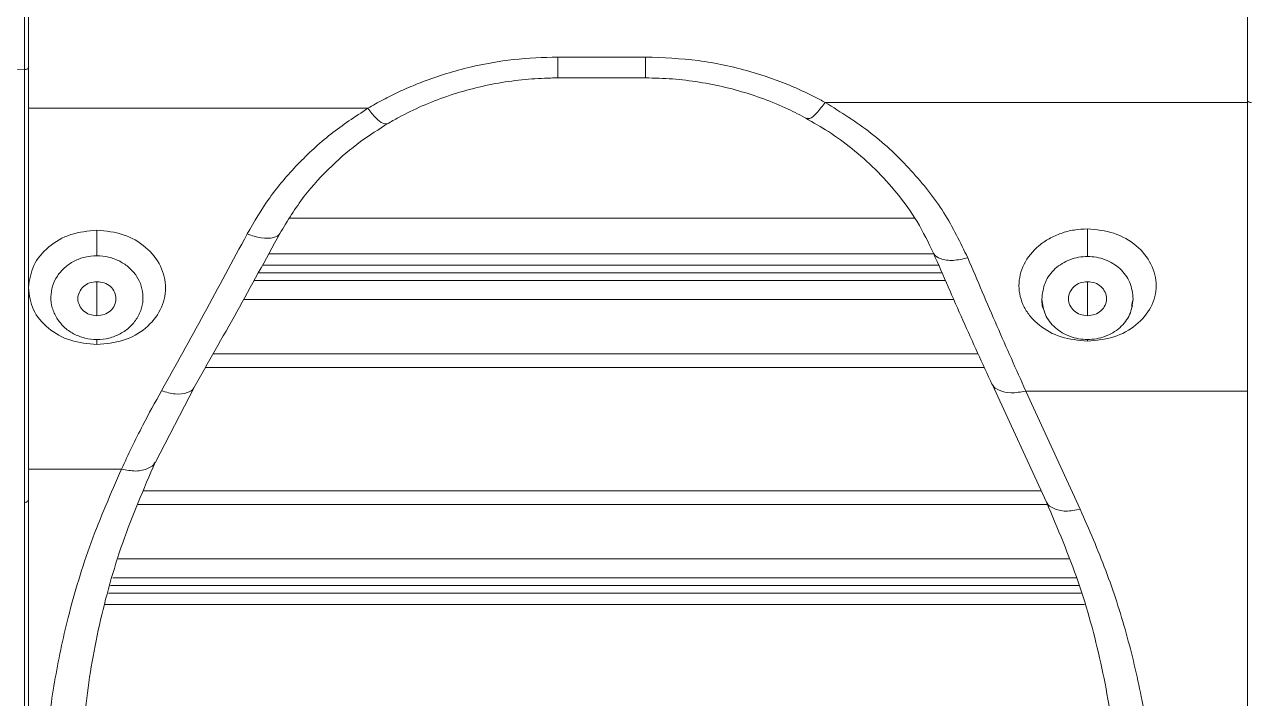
# Model space of a CAD drawing. Header units: millimetres. Extents: x 169 to 14583, y -399 to 10804.
# Drawn here: x 7046.8 to 7207.3, y 5565.7 to 5654.1 of the extents above; entities that cross this region are included whole.
import ezdxf

# ---------------------------------------------------------------- set-up
doc = ezdxf.new("R2010")
doc.units = ezdxf.units.MM
doc.header["$LTSCALE"] = 35

msp = doc.modelspace()

# ---------------------------------------------------------------- linework, layer by layer
at = {"color": 7, "linetype": 'Continuous', "lineweight": 18}
for p, q in [((7046.766, 5848.851), (7046.766, 5648.18)), ((7047.279, 5848.845), (7047.279, 5643.09)), ((7207.279, 5848.845), (7207.279, 5643.866)), ((7116.761, 5649.819), (7128.27, 5649.819)), ((7046.766, 5648.18), (7044.726, 5648.204)), ((7116.761, 5647.075), (7128.27, 5647.075)), ((7207.279, 5643.866), (7151.846, 5643.866)), ((7047.279, 5643.09), (7091.828, 5643.09)), ((7163.603, 5628.668), (7081.593, 5628.668)), ((7166.094, 5624.018), (7078.823, 5624.018)), ((7167.196, 5621.518), (7077.447, 5621.518)), ((7166.755, 5622.518), (7077.997, 5622.518)), ((7047.279, 5619.538), (7047.279, 5619.654)), ((7056.279, 5620.361), (7056.279, 5615.899)), ((7167.636, 5620.518), (7076.896, 5620.518)), ((7186.279, 5620.361), (7186.279, 5615.899)), ((7168.738, 5618.018), (7075.52, 5618.018)), ((7192.278, 5618.073), (7192.033, 5617.241)), ((7180.389, 5617.213), (7180.389, 5617.106)), ((7192.168, 5617.106), (7192.168, 5617.213)), ((7056.279, 5612.112), (7056.279, 5612.775)), ((7186.279, 5612.579), (7186.279, 5612.775)), ((7171.934, 5610.903), (7071.519, 5610.903)), ((7172.756, 5609.093), (7070.495, 5609.093)), ((7173.745, 5606.924), (7180.9, 5591.427)), ((7063.9, 5596.628), (7069.031, 5606.501)), ((7207.279, 5606.024), (7178.173, 5606.024)), ((7178.173, 5606.024), (7185.328, 5590.527)), ((7207.279, 5606.024), (7207.279, 5458.696)), ((7047.279, 5595.788), (7059.498, 5595.788)), ((7047.279, 5456.197), (7047.279, 5595.788)), ((7180.2, 5592.943), (7062.414, 5592.943)), ((7046.766, 5591.42), (7046.766, 5456.205)), ((7181.014, 5591.133), (7061.683, 5591.133)), ((7183.847, 5584.018), (7059.064, 5584.018)), ((7184.824, 5581.518), (7058.357, 5581.518)), ((7185.46, 5579.518), (7057.791, 5579.518)), ((7185.151, 5580.518), (7058.074, 5580.518)), ((7185.879, 5578.018), (7057.367, 5578.018))]:
    msp.add_line(p, q, dxfattribs=at)
for points, knots in [([(7091.828, 5643.09), (7092.158, 5643.283), (7092.819, 5643.669), (7093.83, 5644.218), (7094.856, 5644.744), (7095.898, 5645.246), (7096.954, 5645.724), (7098.025, 5646.177), (7100.731, 5647.245), (7105.004, 5648.544), (7110.948, 5649.625), (7114.823, 5649.754), (7116.761, 5649.819)], [0, 0, 0, 0, 0.0448713, 0.0896789, 0.1344629, 0.1792545, 0.2240848, 0.268969, 0.3138063, 0.5601545, 0.7800145, 1, 1, 1, 1]), ([(7116.761, 5649.819), (7116.761, 5649.21), (7116.761, 5647.994), (7116.761, 5647.076), (7116.761, 5647.1), (7116.761, 5647.111)], [0, 0, 0, 0, 0.358661, 0.7173221, 1, 1, 1, 1]), ([(7128.27, 5649.819), (7130.586, 5649.726), (7135.218, 5649.542), (7141.73, 5648.118), (7146.038, 5646.607), (7148.349, 5645.602), (7149.062, 5645.277), (7149.768, 5644.942), (7150.468, 5644.595), (7151.161, 5644.237), (7151.618, 5643.989), (7151.846, 5643.866)], [0, 0, 0, 0, 0.2799111, 0.5598914, 0.806286, 0.8385636, 0.8708302, 0.9030962, 0.9353716, 0.9676668, 1, 1, 1, 1]), ([(7094.381, 5641.046), (7094.876, 5641.332), (7096.356, 5642.186), (7098.947, 5643.437), (7102.187, 5644.703), (7105.543, 5645.708), (7108.986, 5646.449), (7112.428, 5646.909), (7115.03, 5647.063), (7116.454, 5647.072), (7116.761, 5647.074)], [0, 0, 0, 0, 0.0748891, 0.2241352, 0.3733219, 0.5223854, 0.6713527, 0.8202463, 0.961235, 1, 1, 1, 1]), ([(7128.27, 5647.074), (7128.866, 5647.067), (7130.64, 5647.046), (7133.585, 5646.806), (7137.069, 5646.258), (7140.485, 5645.44), (7143.8, 5644.358), (7146.798, 5643.122), (7148.624, 5642.165), (7149.44, 5641.738)], [0, 0, 0, 0, 0.0799828, 0.2383761, 0.3967906, 0.555204, 0.7136362, 0.8721108, 1, 1, 1, 1]), ([(7151.846, 5643.866), (7151.478, 5643.372), (7150.711, 5642.343), (7149.847, 5641.65), (7149.57, 5641.748), (7149.465, 5641.785)], [0, 0, 0, 0, 0.3648662, 0.7593076, 1, 1, 1, 1]), ([(7151.846, 5643.866), (7153.92, 5642.571), (7158.091, 5639.968), (7163.278, 5634.988), (7167.654, 5629.49), (7169.59, 5625.491), (7170.557, 5623.494)], [0, 0, 0, 0, 0.247356, 0.4975611, 0.7491828, 1, 1, 1, 1]), ([(7207.279, 5643.866), (7207.279, 5640.119), (7207.279, 5632.628), (7207.279, 5622.674), (7207.279, 5613.786), (7207.279, 5608.612), (7207.279, 5606.024)], [0, 0, 0, 0, 0.2801019, 0.559971, 0.7799022, 1, 1, 1, 1]), ([(7047.279, 5643.09), (7047.279, 5638.616), (7047.279, 5630.628), (7047.279, 5623.007), (7047.279, 5619.654)], [0, 0, 0, 0, 0.55998558, 1, 1, 1, 1]), ([(7075.978, 5626.614), (7076.916, 5628.217), (7078.794, 5631.424), (7082.548, 5635.808), (7086.837, 5639.807), (7090.167, 5641.998), (7091.828, 5643.09)], [0, 0, 0, 0, 0.2510572, 0.502282, 0.7518656, 1, 1, 1, 1]), ([(7091.827, 5643.09), (7092.189, 5642.64), (7092.911, 5641.741), (7093.851, 5640.99), (7094.203, 5641.031), (7094.378, 5641.051)], [0, 0, 0, 0, 0.3350442, 0.6700885, 1, 1, 1, 1]), ([(7080.288, 5626.682), (7081.29, 5628.338), (7083.19, 5631.478), (7086.895, 5635.478), (7090.628, 5638.672), (7093.27, 5640.34), (7094.497, 5641.115)], [0, 0, 0, 0, 0.2963541, 0.5619182, 0.796511, 1, 1, 1, 1]), ([(7149.291, 5641.819), (7150.3, 5641.239), (7152.422, 5640.018), (7155.484, 5637.777), (7158.545, 5635.078), (7161.445, 5631.872), (7164.1, 5628.177), (7165.396, 5625.481), (7166.066, 5624.085)], [0, 0, 0, 0, 0.1322187, 0.2782833, 0.4381553, 0.6117777, 0.7990825, 1, 1, 1, 1]), ([(7047.279, 5619.654), (7047.43, 5620.621), (7047.735, 5622.563), (7049.808, 5625.035), (7052.77, 5626.768), (7055.107, 5626.995), (7056.279, 5627.11)], [0, 0, 0, 0, 0.24790508, 0.49757396, 0.74804667, 1, 1, 1, 1]), ([(7056.279, 5627.11), (7057.461, 5626.994), (7059.822, 5626.763), (7062.819, 5624.991), (7064.817, 5622.483), (7065.511, 5619.526), (7064.808, 5616.597), (7062.809, 5614.147), (7059.813, 5612.444), (7057.457, 5612.222), (7056.279, 5612.112)], [0, 0, 0, 0, 0.12588276, 0.25125673, 0.3757292, 0.49971564, 0.62418269, 0.74920894, 0.8745627, 1, 1, 1, 1]), ([(7056.279, 5623.761), (7056.279, 5624.055), (7056.279, 5624.646), (7056.279, 5625.609), (7056.279, 5626.449), (7056.279, 5626.895), (7056.279, 5627.11)], [0, 0, 0, 0, 0.2889604, 0.5789526, 0.7972434, 1, 1, 1, 1]), ([(7064.738, 5606.055), (7066.604, 5609.399), (7070.335, 5616.085), (7074.097, 5623.104), (7075.978, 5626.614)], [0, 0, 0, 0, 0.500006, 1, 1, 1, 1]), ([(7068.991, 5606.433), (7070.867, 5609.727), (7074.62, 5616.316), (7078.402, 5623.23), (7080.293, 5626.688)], [0, 0, 0, 0, 0.5000131, 1, 1, 1, 1]), ([(7075.978, 5626.614), (7076.614, 5626.404), (7077.933, 5625.97), (7079.395, 5626.071), (7080.151, 5626.38), (7080.254, 5626.666), (7080.264, 5626.694)], [0, 0, 0, 0, 0.3335488, 0.6916623, 0.9693917, 1, 1, 1, 1]), ([(7186.279, 5612.579), (7185.102, 5612.686), (7182.748, 5612.899), (7180.248, 5614.294), (7178.748, 5615.751), (7177.637, 5617.431), (7177.045, 5619.823), (7177.739, 5622.721), (7179.408, 5624.79), (7181.224, 5626.042), (7182.796, 5626.739), (7184.501, 5627.195), (7185.686, 5627.251), (7186.279, 5627.278)], [0, 0, 0, 0, 0.1249027, 0.2500359, 0.3128849, 0.3756796, 0.5001969, 0.6241263, 0.7480379, 0.810678, 0.8735979, 0.9368363, 1, 1, 1, 1]), ([(7186.279, 5627.278), (7187.462, 5627.164), (7189.824, 5626.936), (7192.822, 5625.19), (7194.819, 5622.723), (7195.512, 5619.821), (7194.805, 5616.953), (7192.805, 5614.561), (7189.81, 5612.902), (7187.455, 5612.687), (7186.279, 5612.579)], [0, 0, 0, 0, 0.1259064, 0.2512224, 0.3755821, 0.4995287, 0.6241941, 0.7495177, 0.8748683, 1, 1, 1, 1]), ([(7186.279, 5623.664), (7186.279, 5623.967), (7186.279, 5624.578), (7186.279, 5625.631), (7186.279, 5626.559), (7186.279, 5627.045), (7186.279, 5627.278)], [0, 0, 0, 0, 0.2861465, 0.5772499, 0.7969915, 1, 1, 1, 1]), ([(7051.004, 5615.578), (7050.778, 5616.022), (7050.327, 5616.909), (7050.173, 5618.371), (7050.39, 5619.805), (7051.02, 5621.117), (7051.995, 5622.233), (7053.241, 5623.091), (7054.707, 5623.658), (7055.755, 5623.727), (7056.279, 5623.761)], [0, 0, 0, 0, 0.1281876, 0.256222, 0.3824911, 0.5079715, 0.6292184, 0.7531583, 0.8766335, 1, 1, 1, 1]), ([(7056.279, 5623.761), (7056.795, 5623.725), (7057.841, 5623.654), (7059.295, 5623.073), (7060.565, 5622.237), (7061.537, 5621.115), (7062.167, 5619.805), (7062.384, 5618.371), (7062.23, 5616.909), (7061.779, 5616.022), (7061.554, 5615.578)], [0, 0, 0, 0, 0.1217054, 0.24636221, 0.37042173, 0.49170885, 0.61732508, 0.74360481, 0.87175956, 1, 1, 1, 1]), ([(7166.061, 5624.094), (7167.355, 5621.134), (7169.944, 5615.213), (7172.5, 5609.635), (7173.778, 5606.846)], [0, 0, 0, 0, 0.4999833, 1, 1, 1, 1]), ([(7170.557, 5623.494), (7169.904, 5623.343), (7168.548, 5623.03), (7167.031, 5623.292), (7166.234, 5623.717), (7166.12, 5624.05), (7166.103, 5624.1)], [0, 0, 0, 0, 0.3268058, 0.6786774, 0.9525788, 1, 1, 1, 1]), ([(7170.557, 5623.494), (7171.834, 5620.496), (7174.39, 5614.5), (7176.912, 5608.849), (7178.173, 5606.024)], [0, 0, 0, 0, 0.499994, 1, 1, 1, 1]), ([(7180.279, 5618.073), (7180.367, 5618.823), (7180.539, 5620.291), (7181.923, 5622.158), (7183.594, 5623.166), (7185.098, 5623.602), (7185.886, 5623.643), (7186.279, 5623.664)], [0, 0, 0, 0, 0.2608099, 0.51056, 0.7541721, 0.877688, 1, 1, 1, 1]), ([(7186.279, 5623.664), (7186.671, 5623.643), (7187.461, 5623.601), (7188.964, 5623.161), (7190.635, 5622.159), (7192.014, 5620.291), (7192.189, 5618.824), (7192.278, 5618.073)], [0, 0, 0, 0, 0.1223667, 0.2464785, 0.4894711, 0.7385906, 1, 1, 1, 1]), ([(7056.279, 5615.899), (7055.952, 5615.933), (7055.297, 5616), (7054.465, 5616.515), (7053.909, 5617.253), (7053.713, 5618.13), (7053.909, 5619.007), (7054.465, 5619.745), (7055.297, 5620.261), (7055.951, 5620.328), (7056.279, 5620.361)], [0, 0, 0, 0, 0.1249813, 0.2499921, 0.3749863, 0.4999883, 0.6249824, 0.7499844, 0.8748829, 1, 1, 1, 1]), ([(7056.279, 5620.361), (7056.606, 5620.328), (7057.26, 5620.26), (7058.093, 5619.745), (7058.648, 5619.007), (7058.844, 5618.13), (7058.648, 5617.253), (7058.093, 5616.516), (7057.261, 5616), (7056.606, 5615.932), (7056.279, 5615.899)], [0, 0, 0, 0, 0.1249813, 0.2499921, 0.3749863, 0.4999883, 0.6249824, 0.7499844, 0.8748829, 1, 1, 1, 1]), ([(7186.279, 5615.899), (7185.952, 5615.933), (7185.297, 5616), (7184.465, 5616.515), (7183.909, 5617.253), (7183.713, 5618.13), (7183.909, 5619.007), (7184.465, 5619.745), (7185.297, 5620.261), (7185.951, 5620.328), (7186.279, 5620.361)], [0, 0, 0, 0, 0.12498135, 0.24999215, 0.37498634, 0.49998825, 0.62498244, 0.74998436, 0.87488287, 1, 1, 1, 1]), ([(7186.279, 5620.361), (7186.606, 5620.328), (7187.26, 5620.26), (7188.093, 5619.745), (7188.648, 5619.007), (7188.844, 5618.13), (7188.648, 5617.253), (7188.093, 5616.516), (7187.261, 5616), (7186.606, 5615.932), (7186.279, 5615.899)], [0, 0, 0, 0, 0.1249813, 0.2499921, 0.3749863, 0.4999883, 0.6249824, 0.7499844, 0.8748829, 1, 1, 1, 1]), ([(7056.279, 5612.112), (7055.098, 5612.222), (7052.738, 5612.443), (7049.764, 5614.149), (7047.684, 5616.597), (7047.413, 5618.559), (7047.279, 5619.538)], [0, 0, 0, 0, 0.25069406, 0.50137849, 0.75126611, 1, 1, 1, 1]), ([(7047.279, 5619.538), (7047.279, 5614.965), (7047.279, 5606.798), (7047.279, 5599.152), (7047.279, 5595.788)], [0, 0, 0, 0, 0.5599828, 1, 1, 1, 1]), ([(7180.279, 5618.073), (7180.376, 5617.378), (7180.571, 5615.988), (7181.961, 5614.226), (7183.936, 5613.05), (7186.279, 5612.638), (7188.622, 5613.05), (7190.596, 5614.226), (7191.987, 5615.987), (7192.181, 5617.378), (7192.278, 5618.073)], [0, 0, 0, 0, 0.1249446, 0.2499967, 0.3749982, 0.5000029, 0.6250481, 0.7500013, 0.8749547, 1, 1, 1, 1]), ([(7180.652, 5616.477), (7180.651, 5616.479), (7180.308, 5616.942), (7180.293, 5617.509), (7180.279, 5618.073)], [0, 0, 0, 0, 0.0030684, 1, 1, 1, 1]), ([(7051.004, 5615.578), (7051.293, 5615.179), (7051.878, 5614.372), (7053.186, 5613.493), (7054.67, 5612.903), (7056.278, 5612.712), (7057.886, 5612.902), (7059.37, 5613.491), (7060.679, 5614.37), (7061.264, 5615.178), (7061.554, 5615.578)], [0, 0, 0, 0, 0.1237634, 0.2498185, 0.375987, 0.4999696, 0.6239126, 0.749978, 0.8760077, 1, 1, 1, 1]), ([(7178.173, 5606.024), (7177.513, 5605.898), (7176.193, 5605.646), (7174.72, 5606.033), (7173.925, 5606.529), (7173.792, 5606.902), (7173.77, 5606.964)], [0, 0, 0, 0, 0.3397054, 0.6794106, 0.947069, 1, 1, 1, 1]), ([(7059.498, 5595.788), (7060.403, 5597.702), (7062.018, 5601.115), (7063.908, 5604.548), (7064.738, 5606.055)], [0, 0, 0, 0, 0.5606798, 1, 1, 1, 1]), ([(7064.738, 5606.055), (7065.36, 5605.875), (7066.647, 5605.501), (7068.087, 5605.725), (7068.845, 5606.109), (7068.965, 5606.419), (7068.974, 5606.442)], [0, 0, 0, 0, 0.3375259, 0.698076, 0.977581, 1, 1, 1, 1]), ([(7049.279, 5550.721), (7049.348, 5553.59), (7049.488, 5559.322), (7050.605, 5567.877), (7052.503, 5576.848), (7055.318, 5586.207), (7058.104, 5592.594), (7059.498, 5595.788)], [0, 0, 0, 0, 0.1872479, 0.3740459, 0.5605613, 0.7802279, 1, 1, 1, 1]), ([(7054.198, 5553.35), (7054.304, 5557.03), (7054.516, 5564.39), (7056.429, 5575.349), (7059.4, 5586.174), (7062.414, 5593.176), (7063.922, 5596.677)], [0, 0, 0, 0, 0.24990248, 0.49986478, 0.74989468, 1, 1, 1, 1]), ([(7059.498, 5595.788), (7060.136, 5595.662), (7061.46, 5595.401), (7062.954, 5595.783), (7063.752, 5596.288), (7063.882, 5596.654), (7063.898, 5596.701)], [0, 0, 0, 0, 0.3301883, 0.6842139, 0.9597884, 1, 1, 1, 1]), ([(7047.279, 5591.74), (7047.269, 5591.693), (7047.249, 5591.597), (7047.111, 5591.491), (7046.942, 5591.429), (7046.824, 5591.423), (7046.766, 5591.42)], [0, 0, 0, 0, 0.27960695, 0.55921157, 0.77960621, 1, 1, 1, 1]), ([(7180.893, 5591.438), (7182.361, 5587.978), (7185.297, 5581.061), (7188.188, 5570.374), (7190.05, 5559.559), (7190.256, 5552.297), (7190.359, 5548.666)], [0, 0, 0, 0, 0.2501037, 0.5001332, 0.7500961, 1, 1, 1, 1]), ([(7185.328, 5590.527), (7184.681, 5590.402), (7183.345, 5590.145), (7181.851, 5590.542), (7181.064, 5591.046), (7180.937, 5591.4), (7180.924, 5591.437)], [0, 0, 0, 0, 0.33558391, 0.6925222, 0.96818257, 1, 1, 1, 1]), ([(7185.328, 5590.527), (7186.491, 5587.852), (7188.816, 5582.503), (7191.455, 5574.284), (7193.561, 5565.466), (7194.996, 5556.035), (7195.185, 5549.373), (7195.279, 5546.037)], [0, 0, 0, 0, 0.1864946, 0.3728904, 0.5593495, 0.779388, 1, 1, 1, 1])]:
    msp.add_open_spline(points, degree=3, knots=knots, dxfattribs=at)
for points in [[(7128.27, 5649.819), (7128.27, 5649.271), (7128.27, 5648.177), (7128.27, 5647.169), (7128.27, 5647.115), (7128.27, 5647.088)], [(7047.279, 5648.405), (7047.271, 5648.375), (7047.255, 5648.315), (7047.136, 5648.24), (7046.966, 5648.188), (7046.832, 5648.183), (7046.766, 5648.18)], [(7046.766, 5648.18), (7046.766, 5643.159), (7046.766, 5633.117), (7046.766, 5618.665), (7046.766, 5604.669), (7046.766, 5595.836), (7046.766, 5591.42)], [(7207.779, 5643.866), (7207.713, 5643.869), (7207.582, 5643.876), (7207.417, 5643.928), (7207.301, 5644.002), (7207.286, 5644.062), (7207.279, 5644.091)]]:
    msp.add_open_spline(points, degree=3, dxfattribs=at)

doc.saveas('drawing.dxf')
